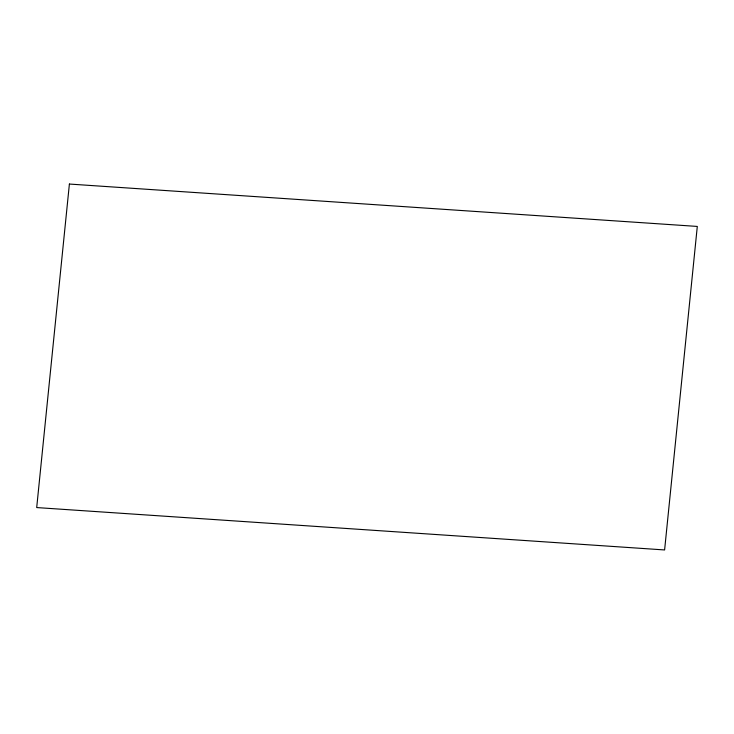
<?xml version="1.0" encoding="UTF-8"?>
<svg xmlns="http://www.w3.org/2000/svg" width="734" height="734" viewBox="0 0 734 734"><rect width="100%" height="100%" fill="white"/><g stroke="black" fill="none" stroke-linecap="round" stroke-linejoin="round"><path stroke-width="1.1" d="M69.391 184.05L36.7 507.57L664.609 549.949L697.3 226.43L69.391 184.05"/></g></svg>
